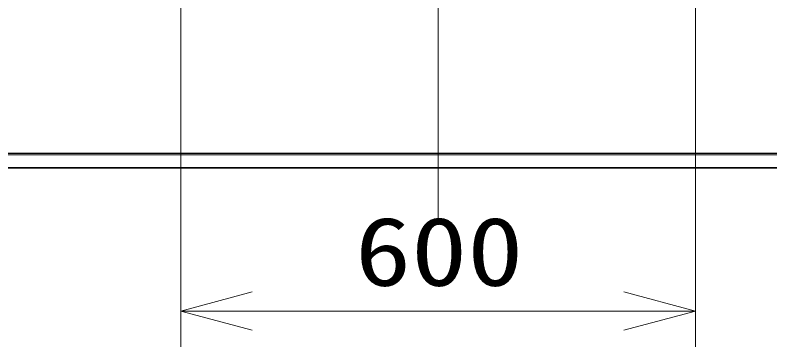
# Model space of a CAD drawing. Units: millimetres on the paper. Extents: x -63 to 65, y -59 to 59.
# Drawn here: x -23.88 to 2.52, y 3.08 to 14.67 of the extents above; entities that cross this region are included whole.
import ezdxf
from ezdxf.enums import TextEntityAlignment as Align

# ---------------------------------------------------------------- set-up
doc = ezdxf.new("R2010")
doc.units = ezdxf.units.MM
doc.linetypes.add('LONG_CHAIN', pattern=[21, 18, -1, 1, -1])
for name, color, linetype, lineweight in [('0-3_GAIKEI', 4, 'Continuous', 9), ('0-4_SUNPOU', 7, 'Continuous', 9), ('0-5_0', 7, 'Continuous', 9)]:
    doc.layers.add(name, color=color, linetype=linetype, lineweight=lineweight)
doc.styles.add('ＭＳ ゴシック', font='')
doc.styles.get('ＭＳ ゴシック').set_extended_font_data('MS Gothic')

# ---------------------------------------------------------------- blocks, each defined once
blk = doc.blocks.new('_Open30')
at = {"layer": '0-5_0'}
blk.add_line((0, 0), (-1, 0), dxfattribs=at)
blk.add_lwpolyline([(-1, 0.2679), (0, 0), (-1, -0.2679)], dxfattribs=at)

msp = doc.modelspace()

# ---------------------------------------------------------------- linework, layer by layer
at = {"layer": '0-3_GAIKEI', "color": 134, "linetype": 'LONG_CHAIN'}
msp.add_line((-9.09, 7.451), (-9.09, 44.2), dxfattribs=at)
at = {"layer": '0-3_GAIKEI'}
for p, q in [((19.845, 9.791), (-38.026, 9.791)), ((-37.891, 9.35), (19.71, 9.35))]:
    msp.add_line(p, q, dxfattribs=at)
at = {"layer": '0-3_GAIKEI', "color": 7}
msp.add_line((19.71, 9.326), (-37.891, 9.326), dxfattribs=at)
at = {"layer": '0-3_GAIKEI'}
for points in [[(19.335, 9.836), (19.335, 41.815), (-37.516, 41.815), (-37.516, 9.836)], [(-37.515, 9.851), (-37.515, 41.801), (19.335, 41.801), (19.335, 9.851)]]:
    msp.add_lwpolyline(points, close=True, dxfattribs=at)
at = {"layer": '0-4_SUNPOU'}
for p, q in [((-18.09, 17.826), (-18.09, 3.076)), ((-0.09, 17.826), (-0.09, 3.076)), ((-15.59, 4.326), (-2.59, 4.326))]:
    msp.add_line(p, q, dxfattribs=at)

# ---------------------------------------------------------------- block references
at = {"layer": '0-4_SUNPOU', "xscale": 2.5, "yscale": 2.5, "rotation": 180}
msp.add_blockref('_Open30', (-18.09, 4.326), dxfattribs=at)
at = {"layer": '0-4_SUNPOU', "xscale": 2.5, "yscale": 2.5}
msp.add_blockref('_Open30', (-0.09, 4.326), dxfattribs=at)

# ---------------------------------------------------------------- texts
at = {"layer": '0-4_SUNPOU', "style": 'ＭＳ ゴシック', "width": 1.2}
msp.add_text('600', height=2.405, dxfattribs=at).set_placement((-11.995, 4.489), align=Align.BOTTOM_LEFT)

doc.saveas('drawing.dxf')
